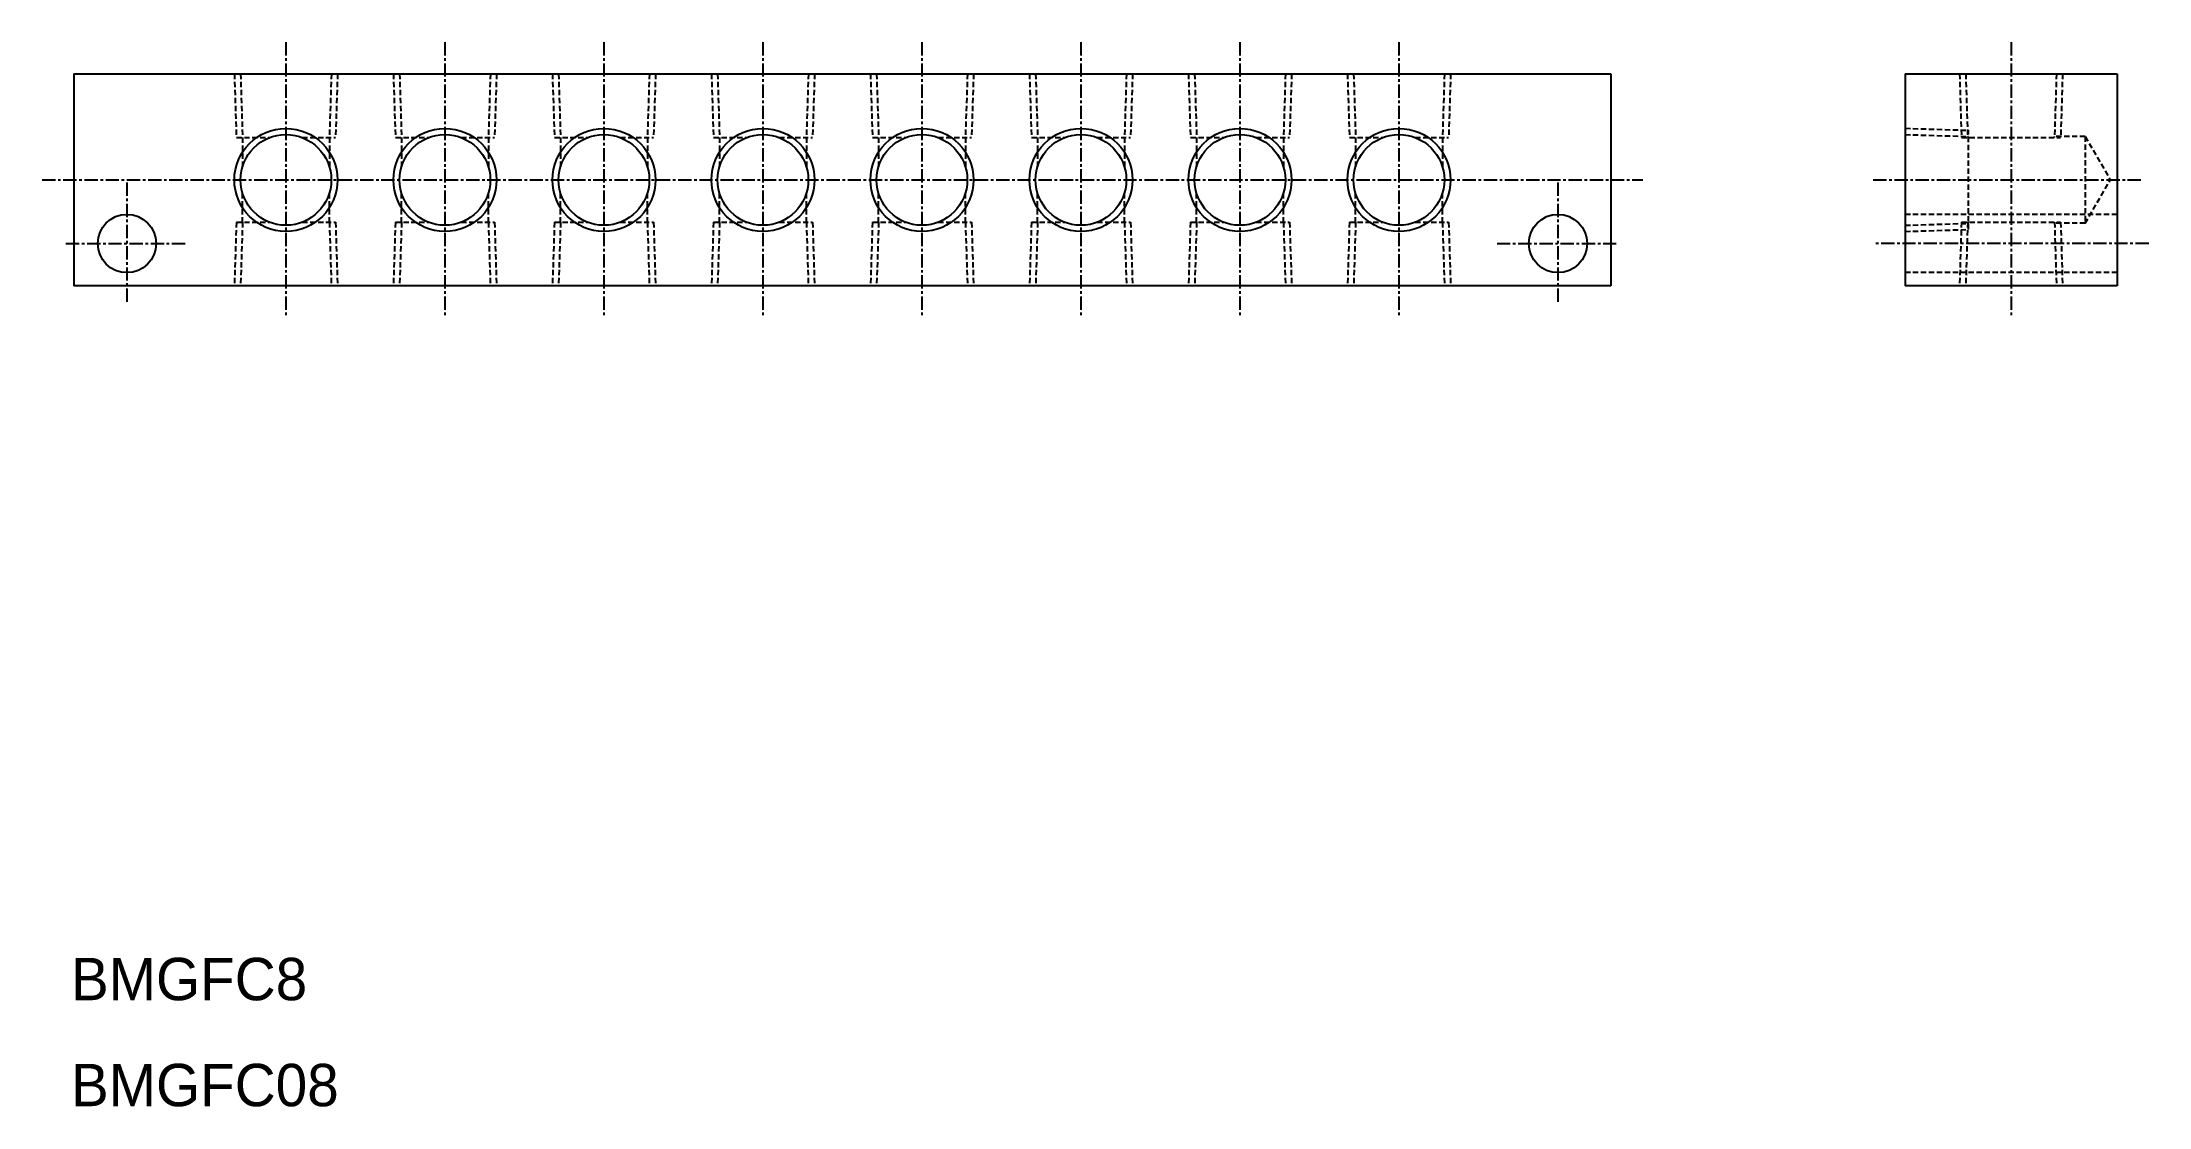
# Model space of a CAD drawing. Extents: x 3704 to 3903, y 10897 to 10998.
import ezdxf

# ---------------------------------------------------------------- set-up
doc = ezdxf.new("R2010")
doc.units = 0
doc.linetypes.add('CENTER', pattern=[2, 1.25, -0.25, 0.25, -0.25])
doc.linetypes.add('DASHED', pattern=[0.75, 0.5, -0.25])
doc.layers.get('0').update_dxf_attribs({"linetype": 'CONTINUOUS'})
doc.layers.add('CENTER', color=1, linetype='CENTER')

msp = doc.modelspace()

# ---------------------------------------------------------------- linework, layer by layer
at = {"color": 7, "linetype": 'CONTINUOUS'}
for p, q in [((3706.95, 10994.65), (3851.95, 10994.65)), ((3706.95, 10994.65), (3706.95, 10974.65)), ((3851.95, 10994.65), (3851.95, 10974.65)), ((3879.69, 10994.65), (3879.69, 10974.65)), ((3879.69, 10994.65), (3899.69, 10994.65)), ((3899.69, 10994.65), (3899.69, 10974.65)), ((3851.95, 10974.65), (3706.95, 10974.65)), ((3899.69, 10974.65), (3879.69, 10974.65))]:
    msp.add_line(p, q, dxfattribs=at)
at = {"color": 3, "linetype": 'DASHED'}
for p, q in [((3722.09, 10994.65), (3722.28, 10988.65)), ((3722.67, 10994.65), (3722.86, 10988.65)), ((3731.24, 10994.65), (3731.05, 10988.65)), ((3731.82, 10994.65), (3731.63, 10988.65)), ((3737.09, 10994.65), (3737.28, 10988.65)), ((3737.67, 10994.65), (3737.86, 10988.65)), ((3746.24, 10994.65), (3746.05, 10988.65)), ((3746.82, 10994.65), (3746.63, 10988.65)), ((3752.09, 10994.65), (3752.28, 10988.65)), ((3752.67, 10994.65), (3752.86, 10988.65)), ((3761.24, 10994.65), (3761.05, 10988.65)), ((3761.82, 10994.65), (3761.63, 10988.65)), ((3767.09, 10994.65), (3767.28, 10988.65)), ((3767.67, 10994.65), (3767.86, 10988.65)), ((3776.24, 10994.65), (3776.05, 10988.65)), ((3776.82, 10994.65), (3776.63, 10988.65)), ((3782.09, 10994.65), (3782.28, 10988.65)), ((3782.67, 10994.65), (3782.86, 10988.65)), ((3791.24, 10994.65), (3791.05, 10988.65)), ((3791.82, 10994.65), (3791.63, 10988.65)), ((3797.09, 10994.65), (3797.28, 10988.65)), ((3797.67, 10994.65), (3797.86, 10988.65)), ((3806.24, 10994.65), (3806.05, 10988.65)), ((3806.82, 10994.65), (3806.63, 10988.65)), ((3812.09, 10994.65), (3812.28, 10988.65)), ((3812.67, 10994.65), (3812.86, 10988.65)), ((3821.24, 10994.65), (3821.05, 10988.65)), ((3821.82, 10994.65), (3821.63, 10988.65)), ((3827.09, 10994.65), (3827.28, 10988.65)), ((3827.67, 10994.65), (3827.86, 10988.65)), ((3836.24, 10994.65), (3836.05, 10988.65)), ((3836.82, 10994.65), (3836.63, 10988.65)), ((3884.83, 10994.65), (3885.01, 10988.65)), ((3885.41, 10994.65), (3885.6, 10988.65)), ((3893.97, 10994.65), (3893.79, 10988.65)), ((3894.55, 10994.65), (3894.37, 10988.65)), ((3722.28, 10988.65), (3725.42, 10988.65)), ((3722.86, 10988.65), (3722.86, 10985.9)), ((3728.48, 10988.65), (3731.63, 10988.65)), ((3731.05, 10988.65), (3731.05, 10985.9)), ((3737.28, 10988.65), (3740.42, 10988.65)), ((3737.86, 10988.65), (3737.86, 10985.9)), ((3743.48, 10988.65), (3746.63, 10988.65)), ((3746.05, 10988.65), (3746.05, 10985.9)), ((3752.28, 10988.65), (3755.42, 10988.65)), ((3752.86, 10988.65), (3752.86, 10985.9)), ((3758.48, 10988.65), (3761.63, 10988.65)), ((3761.05, 10988.65), (3761.05, 10985.9)), ((3767.28, 10988.65), (3770.42, 10988.65)), ((3767.86, 10988.65), (3767.86, 10985.9)), ((3773.48, 10988.65), (3776.63, 10988.65)), ((3776.05, 10988.65), (3776.05, 10985.9)), ((3782.28, 10988.65), (3785.42, 10988.65)), ((3782.86, 10988.65), (3782.86, 10985.9)), ((3788.48, 10988.65), (3791.63, 10988.65)), ((3791.05, 10988.65), (3791.05, 10985.9)), ((3797.28, 10988.65), (3800.42, 10988.65)), ((3797.86, 10988.65), (3797.86, 10985.9)), ((3803.48, 10988.65), (3806.63, 10988.65)), ((3806.05, 10988.65), (3806.05, 10985.9)), ((3812.28, 10988.65), (3815.42, 10988.65)), ((3812.86, 10988.65), (3812.86, 10985.9)), ((3818.48, 10988.65), (3821.63, 10988.65)), ((3821.05, 10988.65), (3821.05, 10985.9)), ((3827.28, 10988.65), (3830.42, 10988.65)), ((3827.86, 10988.65), (3827.86, 10985.9)), ((3833.48, 10988.65), (3836.63, 10988.65)), ((3836.05, 10988.65), (3836.05, 10985.9)), ((3879.69, 10989.52), (3885.69, 10989.33)), ((3879.69, 10988.93), (3885.69, 10988.75)), ((3885.01, 10988.65), (3894.37, 10988.65)), ((3885.6, 10988.75), (3885.69, 10988.75)), ((3885.6, 10988.65), (3885.6, 10988.75)), ((3885.69, 10979.97), (3885.69, 10989.33)), ((3896.69, 10988.75), (3893.79, 10988.75)), ((3893.79, 10988.65), (3893.79, 10988.75)), ((3896.69, 10988.75), (3896.69, 10980.56)), ((3896.69, 10988.75), (3899.06, 10984.65)), ((3896.69, 10980.56), (3899.06, 10984.65)), ((3722.86, 10980.65), (3722.86, 10983.4)), ((3731.05, 10980.65), (3731.05, 10983.4)), ((3737.86, 10980.65), (3737.86, 10983.4)), ((3746.05, 10980.65), (3746.05, 10983.4)), ((3752.86, 10980.65), (3752.86, 10983.4)), ((3761.05, 10980.65), (3761.05, 10983.4)), ((3767.86, 10980.65), (3767.86, 10983.4)), ((3776.05, 10980.65), (3776.05, 10983.4)), ((3782.86, 10980.65), (3782.86, 10983.4)), ((3791.05, 10980.65), (3791.05, 10983.4)), ((3797.86, 10980.65), (3797.86, 10983.4)), ((3806.05, 10980.65), (3806.05, 10983.4)), ((3812.86, 10980.65), (3812.86, 10983.4)), ((3821.05, 10980.65), (3821.05, 10983.4)), ((3827.86, 10980.65), (3827.86, 10983.4)), ((3836.05, 10980.65), (3836.05, 10983.4)), ((3722.28, 10980.65), (3722.09, 10974.65)), ((3722.28, 10980.65), (3725.42, 10980.65)), ((3722.86, 10980.65), (3722.67, 10974.65)), ((3728.48, 10980.65), (3731.63, 10980.65)), ((3731.05, 10980.65), (3731.24, 10974.65)), ((3731.63, 10980.65), (3731.82, 10974.65)), ((3737.28, 10980.65), (3737.09, 10974.65)), ((3737.28, 10980.65), (3740.42, 10980.65)), ((3737.86, 10980.65), (3737.67, 10974.65)), ((3743.48, 10980.65), (3746.63, 10980.65)), ((3746.05, 10980.65), (3746.24, 10974.65)), ((3746.63, 10980.65), (3746.82, 10974.65)), ((3752.28, 10980.65), (3752.09, 10974.65)), ((3752.28, 10980.65), (3755.42, 10980.65)), ((3752.86, 10980.65), (3752.67, 10974.65)), ((3758.48, 10980.65), (3761.63, 10980.65)), ((3761.05, 10980.65), (3761.24, 10974.65)), ((3761.63, 10980.65), (3761.82, 10974.65)), ((3767.28, 10980.65), (3767.09, 10974.65)), ((3767.28, 10980.65), (3770.42, 10980.65)), ((3767.86, 10980.65), (3767.67, 10974.65)), ((3773.48, 10980.65), (3776.63, 10980.65)), ((3776.05, 10980.65), (3776.24, 10974.65)), ((3776.63, 10980.65), (3776.82, 10974.65)), ((3782.28, 10980.65), (3782.09, 10974.65)), ((3782.28, 10980.65), (3785.42, 10980.65)), ((3782.86, 10980.65), (3782.67, 10974.65)), ((3788.48, 10980.65), (3791.63, 10980.65)), ((3791.05, 10980.65), (3791.24, 10974.65)), ((3791.63, 10980.65), (3791.82, 10974.65)), ((3797.28, 10980.65), (3797.09, 10974.65)), ((3797.28, 10980.65), (3800.42, 10980.65)), ((3797.86, 10980.65), (3797.67, 10974.65)), ((3803.48, 10980.65), (3806.63, 10980.65)), ((3806.05, 10980.65), (3806.24, 10974.65)), ((3806.63, 10980.65), (3806.82, 10974.65)), ((3812.28, 10980.65), (3812.09, 10974.65)), ((3812.28, 10980.65), (3815.42, 10980.65)), ((3812.86, 10980.65), (3812.67, 10974.65)), ((3818.48, 10980.65), (3821.63, 10980.65)), ((3821.05, 10980.65), (3821.24, 10974.65)), ((3821.63, 10980.65), (3821.82, 10974.65)), ((3827.28, 10980.65), (3827.09, 10974.65)), ((3827.28, 10980.65), (3830.42, 10980.65)), ((3827.86, 10980.65), (3827.67, 10974.65)), ((3833.48, 10980.65), (3836.63, 10980.65)), ((3836.05, 10980.65), (3836.24, 10974.65)), ((3836.63, 10980.65), (3836.82, 10974.65)), ((3899.69, 10981.4), (3879.69, 10981.4)), ((3879.69, 10980.37), (3885.69, 10980.56)), ((3885.01, 10980.65), (3884.83, 10974.65)), ((3885.01, 10980.65), (3894.37, 10980.65)), ((3885.6, 10980.65), (3885.41, 10974.65)), ((3885.6, 10980.65), (3885.6, 10980.56)), ((3885.6, 10980.56), (3885.69, 10980.56)), ((3893.79, 10980.65), (3893.97, 10974.65)), ((3893.79, 10980.65), (3893.79, 10980.56)), ((3896.69, 10980.56), (3893.79, 10980.56)), ((3894.37, 10980.65), (3894.55, 10974.65)), ((3879.69, 10979.79), (3885.69, 10979.97)), ((3899.69, 10975.9), (3879.69, 10975.9))]:
    msp.add_line(p, q, dxfattribs=at)
at = {"color": 3, "linetype": 'CONTINUOUS'}
for centre in [(3726.95, 10984.65), (3741.95, 10984.65), (3756.95, 10984.65), (3771.95, 10984.65), (3786.95, 10984.65), (3801.95, 10984.65), (3816.95, 10984.65), (3831.95, 10984.65)]:
    msp.add_circle(centre, 4.86, dxfattribs=at)
at = {"color": 7, "linetype": 'CONTINUOUS'}
for centre, radius in [((3726.95, 10984.65), 4.28), ((3741.95, 10984.65), 4.28), ((3756.95, 10984.65), 4.28), ((3771.95, 10984.65), 4.28), ((3786.95, 10984.65), 4.28), ((3801.95, 10984.65), 4.28), ((3816.95, 10984.65), 4.28), ((3831.95, 10984.65), 4.28), ((3711.95, 10978.65), 2.75), ((3846.95, 10978.65), 2.75)]:
    msp.add_circle(centre, radius, dxfattribs=at)
at = {"layer": 'CENTER', "color": 1, "linetype": 'CENTER'}
for p, q in [((3726.95, 10997.65), (3726.95, 10971.65)), ((3741.95, 10997.65), (3741.95, 10971.65)), ((3756.95, 10997.65), (3756.95, 10971.65)), ((3771.95, 10997.65), (3771.95, 10971.65)), ((3786.95, 10997.65), (3786.95, 10971.65)), ((3801.95, 10997.65), (3801.95, 10971.65)), ((3816.95, 10997.65), (3816.95, 10971.65)), ((3831.95, 10997.65), (3831.95, 10971.65)), ((3889.69, 10997.65), (3889.69, 10971.65)), ((3703.95, 10984.65), (3854.95, 10984.65)), ((3711.95, 10984.4), (3711.95, 10972.9)), ((3846.95, 10984.4), (3846.95, 10972.9)), ((3876.69, 10984.65), (3902.06, 10984.65)), ((3706.2, 10978.65), (3717.7, 10978.65)), ((3841.2, 10978.65), (3852.7, 10978.65)), ((3902.69, 10978.65), (3876.69, 10978.65))]:
    msp.add_line(p, q, dxfattribs=at)

# ---------------------------------------------------------------- texts
at = {"color": 7, "linetype": 'CONTINUOUS'}
for s, p in [('BMGFC8', (3706.67, 10907.25)), ('BMGFC08', (3706.67, 10897.25))]:
    msp.add_text(s, height=4, dxfattribs=at).set_placement(p)

doc.saveas('drawing.dxf')
